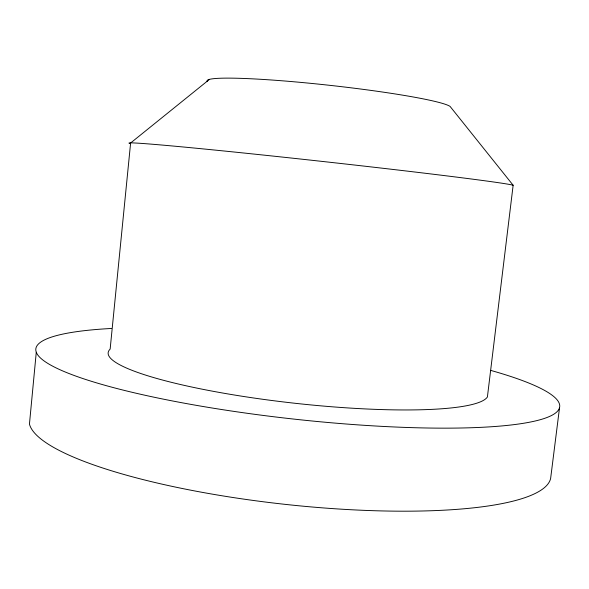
<?xml version="1.0" encoding="UTF-8"?>
<svg xmlns="http://www.w3.org/2000/svg" width="589" height="589" viewBox="0 0 589 589"><rect width="100%" height="100%" fill="white"/><g stroke="black" fill="none" stroke-linecap="round" stroke-linejoin="round"><path stroke-width="0.88" d="M36.275 352.244L29.45 424.073A262.451 56.227 6.3 0 0 291.341 505.016A262.451 56.227 6.3 0 0 550.641 478.356L559.55 407.61M513.144 185.255L487.405 396.964A191.197 29.744 6.3 0 1 275.269 400.932A191.197 29.744 6.3 0 1 110.143 349.115L130.552 143.635A193.531 2.974 6.3 0 1 301.723 159.17A193.531 2.974 6.3 0 1 513.144 185.255L450.084 106.425A122.74 8.968 6.3 0 0 317.405 84.013A122.74 8.968 6.3 0 0 207.321 81.488M130.765 142.869L209.5 79.353M490.6 370.363A263.533 41.444 6.3 0 1 478.128 427.474A263.533 41.444 6.3 0 1 110.622 386.855A263.533 41.444 6.3 0 1 111.483 328.463"/></g></svg>
